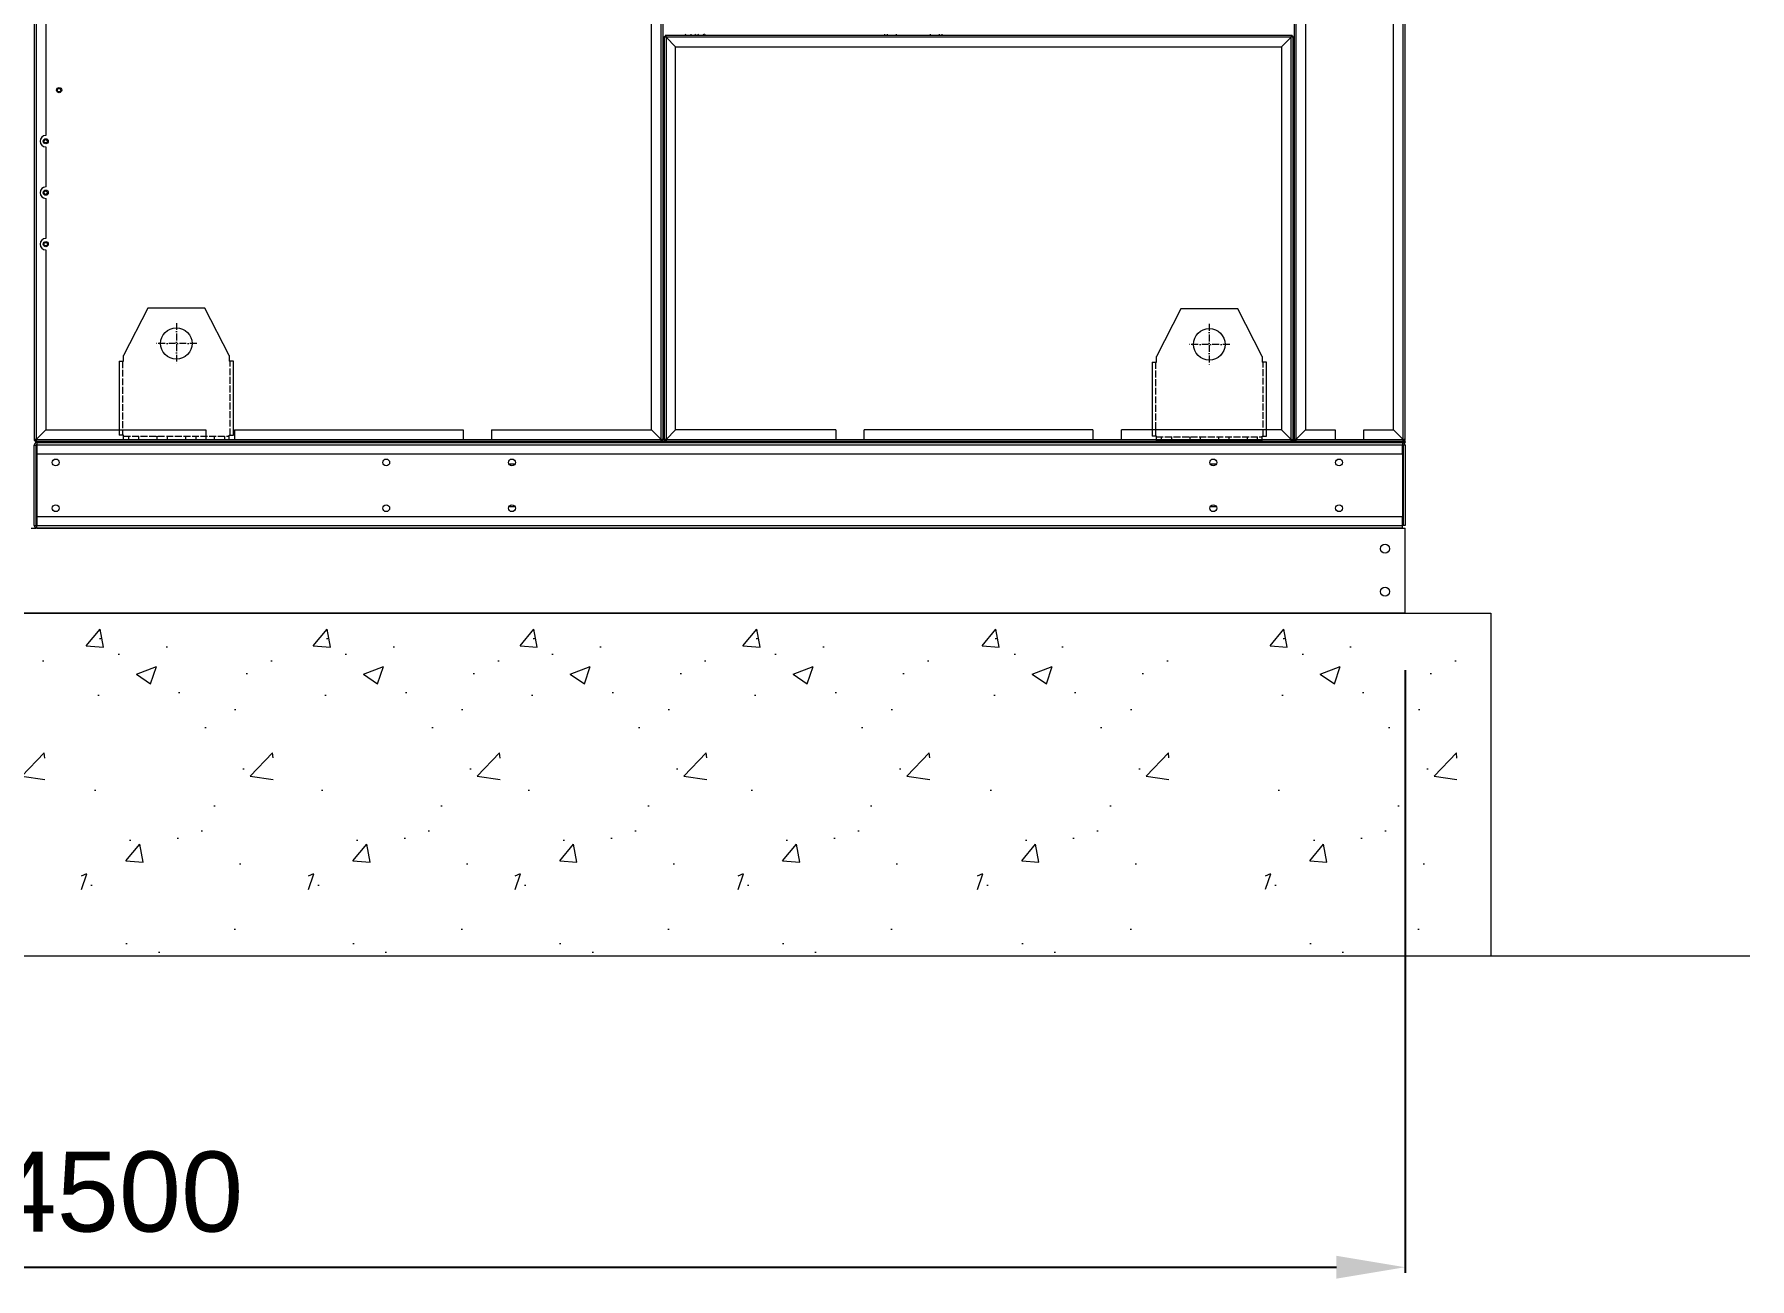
# Model space of a CAD drawing. Header units: millimetres. Extents: x 10706 to 40113, y 7812 to 28607.
# Drawn here: x 23401 to 26402, y 14082 to 16259 of the extents above; entities that cross this region are included whole.
import ezdxf

# ---------------------------------------------------------------- set-up
doc = ezdxf.new("R2010")
doc.units = ezdxf.units.MM
doc.linetypes.add('DASHDOT', pattern=[18.5, 12, -3, 0.5, -3])
doc.linetypes.add('DASHED', pattern=[15, 12, -3])
doc.layers.add('냉각탑_기초', color=23, linetype='Continuous')
doc.styles.get("Standard").update_dxf_attribs({"font": 'arial.ttf'})
doc.dimstyles.new('1.40', dxfattribs={"dimscale": 20, "dimtxt": 1.5, "dimasz": 1, "dimexe": 0.5, "dimexo": 0.5, "dimgap": 0.5, "dimtad": 1, "dimdec": 0, "dimzin": 0, "dimdsep": 46, "dimtxsty": 'Standard', "dimcen": 0, "dimclrd": 2, "dimclre": 2, "dimclrt": 3, "dimadec": 0, "dimazin": 0, "dimtfac": 1, "dimtdec": 0, "dimtmove": 0, "dimatfit": 0, "dimfxl": 1, "dimtolj": 1, "dimtzin": 0, "dimlwd": -1, "dimlwe": -1, "dimarcsym": 0})

# ---------------------------------------------------------------- blocks, each defined once
blk = doc.blocks.new('*D49')
at = {"color": 2, "transparency": 16777216}
for p, q in [((21299, 15146.3), (21299, 14091.8)), ((25799, 15146.3), (25799, 14091.8)), ((21419, 14101.8), (25679, 14101.8))]:
    blk.add_line(p, q, dxfattribs=at)
for points in [[(21419, 14121.8), (21419, 14081.8), (21299, 14101.8)], [(25679, 14121.8), (25679, 14081.8), (25799, 14101.8)]]:
    blk.add_solid(points, dxfattribs=at)
at = {"layer": 'Defpoints', "color": 0, "transparency": 16777216}
for p in [(21299, 15246.3), (25799, 15246.3), (25799, 14101.8)]:
    blk.add_point(p, dxfattribs=at)
at = {"color": 3, "lineweight": 5, "transparency": 16777216, "insert": (23549, 14233.2), "char_height": 140, "attachment_point": 5}
blk.add_mtext('\\A1;4500', dxfattribs=at)
blk = doc.blocks.new('457536')
at = {"color": 7, "lineweight": 5}
for p, q in [((114592.520962, 89152.297332), (114550.020962, 89069.297332)), ((114692.520962, 89152.297332), (114592.520962, 89152.297332)), ((114735.020962, 89069.297332), (114692.520962, 89152.297332)), ((114542.520962, 89059.297332), (114542.520962, 88929.797332)), ((114742.520962, 88929.797332), (114742.520962, 89059.297332)), ((114550.020962, 88922.297332), (114735.020962, 88922.297332))]:
    blk.add_line(p, q, dxfattribs=at)
at = {"color": 7, "linetype": 'DASHDOT', "lineweight": 5}
for p, q in [((114642.520962, 89126.047332), (114642.520962, 89054.547332)), ((114678.270962, 89090.297332), (114606.770962, 89090.297332))]:
    blk.add_line(p, q, dxfattribs=at)
at = {"color": 7, "lineweight": 5, "ltscale": 0.125}
for p, q in [((114550.020962, 89059.297332), (114550.020962, 89069.297332)), ((114735.020962, 89069.297332), (114735.020962, 89059.297332))]:
    blk.add_line(p, q, dxfattribs=at)
at = {"color": 7, "lineweight": 5, "ltscale": 0.09375}
for p, q in [((114542.520962, 89059.297332), (114550.020962, 89059.297332)), ((114742.520962, 89059.297332), (114735.020962, 89059.297332)), ((114550.020962, 88929.797332), (114542.520962, 88929.797332)), ((114550.020962, 88922.297332), (114550.020962, 88929.797332)), ((114735.020962, 88929.797332), (114742.520962, 88929.797332)), ((114735.020962, 88922.297332), (114735.020962, 88929.797332))]:
    blk.add_line(p, q, dxfattribs=at)
at = {"color": 7, "linetype": 'DASHED', "lineweight": 5}
for p, q in [((114548.520962, 89059.297332), (114548.520962, 88929.797332)), ((114736.520962, 88929.797332), (114736.520962, 89059.297332)), ((114550.020962, 88928.297332), (114735.020962, 88928.297332))]:
    blk.add_line(p, q, dxfattribs=at)
at = {"color": 7, "linetype": 'DASHED', "lineweight": 5, "ltscale": 0.075}
for p, q in [((114558.520962, 88928.297332), (114558.520962, 88922.297332)), ((114576.520962, 88928.297332), (114576.520962, 88922.297332)), ((114608.520962, 88928.297332), (114608.520962, 88922.297332)), ((114626.520962, 88928.297332), (114626.520962, 88922.297332)), ((114658.520962, 88928.297332), (114658.520962, 88922.297332)), ((114676.520962, 88928.297332), (114676.520962, 88922.297332)), ((114708.520962, 88928.297332), (114708.520962, 88922.297332)), ((114726.520962, 88928.297332), (114726.520962, 88922.297332))]:
    blk.add_line(p, q, dxfattribs=at)
at = {"color": 7, "lineweight": 5}
blk.add_circle((114642.520962, 89090.297332), 27.5, dxfattribs=at)
blk = doc.blocks.new('1')
at = {"color": 7, "lineweight": 20}
for p, q in [((23401, 18391.6), (23401, 15549.8)), ((23404.1, 18391.6), (23404.1, 15549.8)), ((24481, 15566.7), (24481, 18366)), ((24497.9, 15549.8), (24497.9, 18391.6)), ((24501, 15549.8), (24501, 18391.6)), ((25605, 18391.6), (25605, 15549.8)), ((25608.1, 18391.6), (25608.1, 15549.8)), ((25625, 18366), (25625, 15566.7)), ((25795.9, 15549.8), (25795.9, 18391.6)), ((25799, 15549.8), (25799, 18391.6)), ((23421, 18364.7), (23421, 16081.6)), ((25779, 15566.7), (25779, 17555.8)), ((25599.9, 16256.7), (24506.1, 16256.7)), ((25599.9, 16253.6), (24506.1, 16253.6)), ((24523, 16236.7), (25583, 16236.7)), ((23403, 15546.3), (25799, 15546.3)), ((23403, 15544.7), (25799, 15544.7)), ((23404.1, 15546.7), (24497.9, 15546.7)), ((25794.3, 15544.7), (23405.7, 15544.7)), ((24506.1, 15546.7), (25599.9, 15546.7)), ((25794.3, 15540), (23405.7, 15540)), ((23405.7, 15524.7), (25794.3, 15524.7)), ((25794.3, 15394.7), (23403.7, 15394.7)), ((25794.3, 15414.7), (23405.7, 15414.7)), ((23405.7, 15399.4), (25794.3, 15399.4)), ((23405.7, 15394.7), (25794.3, 15394.7))]:
    blk.add_line(p, q, dxfattribs=at)
at = {"color": 7, "lineweight": 20, "ltscale": 0.000833333}
for p, q in [((24503, 16255.1), (24503, 16253.6)), ((24506.1, 16256.7), (24504.6, 16256.7)), ((24504.6, 16253.6), (24504.6, 16255.1)), ((24504.6, 16255.1), (24506.1, 16255.1)), ((25601.4, 16256.7), (25599.9, 16256.7)), ((25599.9, 16255.1), (25601.4, 16255.1)), ((25601.4, 16255.1), (25601.4, 16253.6)), ((25603, 16253.6), (25603, 16255.1)), ((23401, 15549.8), (23401, 15548.3)), ((23402.6, 15548.3), (23402.6, 15549.8)), ((23404.1, 15548.3), (23402.6, 15548.3)), ((23402.6, 15546.7), (23404.1, 15546.7)), ((24497.9, 15549.8), (24497.9, 15548.3)), ((24499.4, 15548.3), (24497.9, 15548.3)), ((24497.9, 15546.7), (24499.4, 15546.7)), ((24499.4, 15549.8), (24499.4, 15548.3)), ((24501, 15548.3), (24501, 15549.8)), ((24503, 15549.8), (24503, 15548.3)), ((24504.6, 15548.3), (24504.6, 15549.8)), ((24506.1, 15548.3), (24504.6, 15548.3)), ((24504.6, 15546.7), (24506.1, 15546.7)), ((25601.4, 15548.3), (25599.9, 15548.3)), ((25599.9, 15546.7), (25601.4, 15546.7)), ((25601.4, 15549.8), (25601.4, 15548.3)), ((25603, 15548.3), (25603, 15549.8)), ((25605, 15549.8), (25605, 15548.3)), ((25606.6, 15548.3), (25606.6, 15549.8)), ((25608.1, 15548.3), (25606.6, 15548.3)), ((25606.6, 15546.7), (25608.1, 15546.7)), ((25795.9, 15549.8), (25795.9, 15548.3)), ((25797.4, 15548.3), (25795.9, 15548.3)), ((25795.9, 15546.7), (25797.4, 15546.7)), ((25797.4, 15549.8), (25797.4, 15548.3)), ((25799, 15548.3), (25799, 15549.8)), ((23404.2, 15540), (23405.7, 15540)), ((25795.8, 15540), (25794.3, 15540)), ((23404.2, 15399.4), (23405.7, 15399.4)), ((25795.8, 15399.4), (25794.3, 15399.4))]:
    blk.add_line(p, q, dxfattribs=at)
at = {"color": 7, "lineweight": 20, "ltscale": 0.000888889}
for p, q in [((24503, 16255.1), (24504.6, 16255.1)), ((24503, 16253.6), (24504.6, 16253.6)), ((24504.6, 16256.7), (24504.6, 16255.1)), ((25599.9, 16256.7), (25599.9, 16255.1)), ((25601.4, 16256.7), (25601.4, 16255.1)), ((25603, 16255.1), (25601.4, 16255.1)), ((25603, 16253.6), (25601.4, 16253.6)), ((23401, 15549.8), (23402.6, 15549.8)), ((23401, 15548.3), (23402.6, 15548.3)), ((23402.6, 15546.7), (23402.6, 15548.3)), ((23403, 15546.3), (23403, 15544.7)), ((23404.1, 15546.7), (23404.1, 15548.3)), ((24497.9, 15546.7), (24497.9, 15548.3)), ((24501, 15549.8), (24499.4, 15549.8)), ((24499.4, 15546.7), (24499.4, 15548.3)), ((24501, 15548.3), (24499.4, 15548.3)), ((24503, 15548.3), (24504.6, 15548.3)), ((24504.6, 15546.7), (24504.6, 15548.3)), ((25599.9, 15546.7), (25599.9, 15548.3)), ((25601.4, 15546.7), (25601.4, 15548.3)), ((25603, 15548.3), (25601.4, 15548.3)), ((25605, 15549.8), (25606.6, 15549.8)), ((25605, 15548.3), (25606.6, 15548.3)), ((25606.6, 15546.7), (25606.6, 15548.3)), ((25608.1, 15546.7), (25608.1, 15548.3)), ((25795.9, 15546.7), (25795.9, 15548.3)), ((25799, 15549.8), (25797.4, 15549.8)), ((25797.4, 15546.7), (25797.4, 15548.3)), ((25799, 15548.3), (25797.4, 15548.3)), ((25799, 15546.3), (25799, 15544.7))]:
    blk.add_line(p, q, dxfattribs=at)
at = {"color": 7, "lineweight": 20, "ltscale": 0.391}
for p, q in [((24503, 16253.6), (24503, 15549.8)), ((24506.1, 16253.6), (24506.1, 15549.8)), ((25599.9, 15549.8), (25599.9, 16253.6)), ((25603, 15549.8), (25603, 16253.6))]:
    blk.add_line(p, q, dxfattribs=at)
at = {"color": 7, "lineweight": 20, "ltscale": 0.000251392}
for p, q in [((24506.1, 16256.7), (24506.1, 16256.2)), ((24503, 15549.8), (24503.5, 15549.8)), ((24506.1, 15546.7), (24506.1, 15547.1)), ((25603, 15549.8), (25602.6, 15549.8))]:
    blk.add_line(p, q, dxfattribs=at)
at = {"color": 7, "lineweight": 20, "ltscale": 0.001722}
for p, q in [((24506.1, 16253.6), (24506.1, 16256.7)), ((23404.1, 15549.8), (23401, 15549.8)), ((23404.1, 15549.8), (23404.1, 15546.7)), ((24497.9, 15549.8), (24501, 15549.8)), ((24506.1, 15549.8), (24503, 15549.8)), ((24506.1, 15549.8), (24506.1, 15546.7)), ((25599.9, 15549.8), (25603, 15549.8)), ((25608.1, 15549.8), (25605, 15549.8)), ((25608.1, 15549.8), (25608.1, 15546.7)), ((25795.9, 15549.8), (25799, 15549.8))]:
    blk.add_line(p, q, dxfattribs=at)
at = {"color": 7, "lineweight": 20, "ltscale": 0.013278}
for p, q in [((24523, 16236.7), (24506.1, 16253.6)), ((24506.1, 16253.6), (24523, 16236.7)), ((25599.9, 16253.6), (25583, 16236.7)), ((25583, 16236.7), (25599.9, 16253.6)), ((23404.1, 15549.8), (23421, 15566.7)), ((23421, 15566.7), (23404.1, 15549.8)), ((24497.9, 15549.8), (24481, 15566.7)), ((24481, 15566.7), (24497.9, 15549.8)), ((24523, 15566.7), (24506.1, 15549.8)), ((24506.1, 15549.8), (24523, 15566.7)), ((25599.9, 15549.8), (25583, 15566.7)), ((25583, 15566.7), (25599.9, 15549.8)), ((25608.1, 15549.8), (25625, 15566.7)), ((25625, 15566.7), (25608.1, 15549.8)), ((25795.9, 15549.8), (25779, 15566.7)), ((25779, 15566.7), (25795.9, 15549.8))]:
    blk.add_line(p, q, dxfattribs=at)
at = {"color": 7, "lineweight": 20, "ltscale": 0.372222}
for p, q in [((24523, 15566.7), (24523, 16236.7)), ((25583, 16236.7), (25583, 15566.7))]:
    blk.add_line(p, q, dxfattribs=at)
at = {"color": 7, "lineweight": 20, "ltscale": 0.001571}
blk.add_line((24541.9, 16256.7), (24539.9, 16258.7), dxfattribs=at)
at = {"color": 7, "lineweight": 20, "ltscale": 0.002222}
blk.add_line((24573.6, 16258.7), (24570.1, 16256.7), dxfattribs=at)
blk.add_line((24573.6, 16258.7), (24570.1, 16256.7), dxfattribs=at)
at = {"color": 7, "lineweight": 20, "ltscale": 0.001283}
blk.add_line((24574.1, 16258.7), (24575.2, 16256.7), dxfattribs=at)
blk.add_line((24574.1, 16258.7), (24575.2, 16256.7), dxfattribs=at)
at = {"color": 7, "lineweight": 20, "ltscale": 0.001111}
for p, q in [((24888.8, 16256.7), (24888.8, 16258.7)), ((24893.5, 16256.7), (24893.5, 16258.7)), ((24908.8, 16258.7), (24908.8, 16256.7)), ((24968.8, 16256.7), (24968.8, 16258.7)), ((24984.1, 16258.7), (24984.1, 16256.7)), ((24988.8, 16258.7), (24988.8, 16256.7)), ((24501, 16225.7), (24503, 16225.7)), ((24501, 15851.3), (24503, 15851.3)), ((24501, 15846.6), (24503, 15846.6)), ((25605, 15854.5), (25603, 15854.5)), ((25605, 15852.9), (25603, 15852.9)), ((25603, 15851.3), (25605, 15851.3)), ((25603, 15846.6), (25605, 15846.6)), ((24501, 15831.3), (24503, 15831.3)), ((25603, 15831.3), (25605, 15831.3)), ((24503, 15741.3), (24501, 15741.3)), ((24503, 15726), (24501, 15726)), ((25605, 15741.3), (25603, 15741.3)), ((25605, 15726), (25603, 15726)), ((24503, 15721.3), (24501, 15721.3)), ((25605, 15721.3), (25603, 15721.3)), ((25605, 15721.3), (25603, 15721.3)), ((25605, 15716.3), (25603, 15716.3)), ((25603, 15706.3), (25605, 15706.3)), ((25603, 15701.3), (25605, 15701.3)), ((25605, 15566.3), (25603, 15566.3)), ((25605, 15561.3), (25603, 15561.3))]:
    blk.add_line(p, q, dxfattribs=at)
at = {"color": 7, "lineweight": 20, "ltscale": 0.038889}
for p, q in [((23421, 16061.6), (23421, 15991.6)), ((23421, 15971.6), (23421, 15901.6))]:
    blk.add_line(p, q, dxfattribs=at)
at = {"color": 7, "lineweight": 20, "ltscale": 0.174969}
blk.add_line((23421, 15881.6), (23421, 15566.7), dxfattribs=at)
at = {"color": 7, "lineweight": 20, "ltscale": 0.164944}
for p, q in [((23404.1, 15549.8), (23701, 15549.8)), ((24201, 15549.8), (24497.9, 15549.8)), ((24506.1, 15549.8), (24803, 15549.8)), ((25303, 15549.8), (25599.9, 15549.8))]:
    blk.add_line(p, q, dxfattribs=at)
at = {"color": 7, "lineweight": 20, "ltscale": 0.002611}
for p, q in [((23405.7, 15544.7), (23405.7, 15540)), ((25794.3, 15544.7), (25794.3, 15540)), ((23405.7, 15394.7), (23405.7, 15399.4)), ((25794.3, 15394.7), (25794.3, 15399.4))]:
    blk.add_line(p, q, dxfattribs=at)
at = {"color": 7, "lineweight": 20, "ltscale": 0.155556}
for p, q in [((23421, 15566.7), (23701, 15566.7)), ((24201, 15566.7), (24481, 15566.7)), ((24803, 15566.7), (24523, 15566.7)), ((25583, 15566.7), (25303, 15566.7))]:
    blk.add_line(p, q, dxfattribs=at)
at = {"color": 7, "lineweight": 20, "ltscale": 0.009389}
for p, q in [((23701, 15566.7), (23701, 15549.8)), ((23751, 15566.7), (23751, 15549.8)), ((24151, 15566.7), (24151, 15549.8)), ((24201, 15566.7), (24201, 15549.8)), ((24803, 15566.7), (24803, 15549.8)), ((24853, 15549.8), (24853, 15566.7)), ((25253, 15566.7), (25253, 15549.8)), ((25303, 15549.8), (25303, 15566.7)), ((25677, 15566.7), (25677, 15549.8)), ((25727, 15549.8), (25727, 15566.7))]:
    blk.add_line(p, q, dxfattribs=at)
at = {"color": 7, "lineweight": 20, "ltscale": 0.027778}
for p, q in [((23701, 15549.8), (23751, 15549.8)), ((23701, 15549.8), (23751, 15549.8)), ((24151, 15549.8), (24201, 15549.8)), ((24803, 15549.8), (24853, 15549.8)), ((24803, 15549.8), (24853, 15549.8)), ((25253, 15549.8), (25303, 15549.8)), ((25253, 15549.8), (25303, 15549.8)), ((25677, 15549.8), (25727, 15549.8))]:
    blk.add_line(p, q, dxfattribs=at)
at = {"color": 7, "lineweight": 20, "ltscale": 0.222222}
for p, q in [((23751, 15566.7), (24151, 15566.7)), ((23751, 15549.8), (24151, 15549.8)), ((25253, 15566.7), (24853, 15566.7)), ((24853, 15549.8), (25253, 15549.8))]:
    blk.add_line(p, q, dxfattribs=at)
at = {"color": 7, "lineweight": 20, "ltscale": 0.000222136}
for p, q in [((24000.1, 15546.3), (24000.1, 15546.7)), ((24253.1, 15546.3), (24253.1, 15546.7)), ((25700.1, 15546.3), (25700.1, 15546.7))]:
    blk.add_line(p, q, dxfattribs=at)
at = {"color": 7, "lineweight": 20, "ltscale": 0.005556}
for p, q in [((24010.1, 15546.3), (24000.1, 15546.3)), ((24253.1, 15546.3), (24243.1, 15546.3)), ((25457.1, 15546.3), (25447.1, 15546.3)), ((25700.1, 15546.3), (25690.1, 15546.3))]:
    blk.add_line(p, q, dxfattribs=at)
at = {"color": 7, "lineweight": 20, "ltscale": 0.00022214}
for p, q in [((24010.1, 15546.3), (24010.1, 15546.7)), ((24243.1, 15546.3), (24243.1, 15546.7)), ((25690.1, 15546.3), (25690.1, 15546.7))]:
    blk.add_line(p, q, dxfattribs=at)
at = {"color": 7, "lineweight": 20, "ltscale": 0.129444}
for p, q in [((24243.1, 15546.3), (24010.1, 15546.3)), ((25690.1, 15546.3), (25457.1, 15546.3))]:
    blk.add_line(p, q, dxfattribs=at)
at = {"color": 7, "lineweight": 20, "ltscale": 0.000222146}
blk.add_line((25447.1, 15546.3), (25447.1, 15546.7), dxfattribs=at)
at = {"color": 7, "lineweight": 20, "ltscale": 0.000222151}
blk.add_line((25457.1, 15546.3), (25457.1, 15546.7), dxfattribs=at)
at = {"color": 7, "lineweight": 20, "ltscale": 0.038278}
for p, q in [((25608.1, 15549.8), (25677, 15549.8)), ((25727, 15549.8), (25795.9, 15549.8))]:
    blk.add_line(p, q, dxfattribs=at)
at = {"color": 7, "lineweight": 20, "ltscale": 0.104333}
blk.add_line((25608.1, 15546.7), (25795.9, 15546.7), dxfattribs=at)
at = {"color": 7, "lineweight": 20, "ltscale": 0.028889}
for p, q in [((25625, 15566.7), (25677, 15566.7)), ((25727, 15566.7), (25779, 15566.7))]:
    blk.add_line(p, q, dxfattribs=at)
at = {"color": 7, "lineweight": 20, "ltscale": 0.001778}
for p, q in [((23401, 15540), (23404.2, 15540)), ((25799, 15540), (25795.8, 15540)), ((23401, 15399.4), (23404.2, 15399.4)), ((25799, 15399.4), (25795.8, 15399.4))]:
    blk.add_line(p, q, dxfattribs=at)
at = {"color": 7, "lineweight": 20, "ltscale": 0.078111}
for p, q in [((23401, 15399.4), (23401, 15540)), ((23404.2, 15399.4), (23404.2, 15540)), ((25794.3, 15540), (25794.3, 15399.4)), ((25795.8, 15540), (25795.8, 15399.4)), ((25799, 15540), (25799, 15399.4))]:
    blk.add_line(p, q, dxfattribs=at)
at = {"color": 7, "lineweight": 20, "ltscale": 0.0085}
for p, q in [((23405.7, 15540), (23405.7, 15524.7)), ((25794.3, 15524.7), (25794.3, 15540)), ((23405.7, 15414.7), (23405.7, 15399.4)), ((25794.3, 15399.4), (25794.3, 15414.7))]:
    blk.add_line(p, q, dxfattribs=at)
at = {"color": 7, "lineweight": 20, "ltscale": 0.061111}
blk.add_line((23405.7, 15524.7), (23405.7, 15414.7), dxfattribs=at)
at = {"color": 7, "lineweight": 20, "ltscale": 0.006061}
for p, q in [((24231.2, 15507.2), (24242.1, 15507.2)), ((25458.1, 15507.2), (25469, 15507.2))]:
    blk.add_line(p, q, dxfattribs=at)
at = {"color": 7, "lineweight": 20, "ltscale": 0.00606}
for p, q in [((24242.1, 15432.2), (24231.2, 15432.2)), ((25469, 15432.2), (25458.1, 15432.2))]:
    blk.add_line(p, q, dxfattribs=at)
at = {"color": 0, "lineweight": 20}
for p, q in [((23395.5, 15394.7), (23403.7, 15394.7)), ((25794.3, 15394.7), (25799, 15394.7)), ((25799, 15246.3), (25799, 15394.7)), ((25799, 15246.3), (21299, 15246.3))]:
    blk.add_line(p, q, dxfattribs=at)
at = {"color": 7, "lineweight": 20}
for centre, radius in [((23444.4, 16161), 4.5), ((23444.4, 16161), 3), ((23421, 16071.6), 4.5), ((23421, 16071.6), 3), ((23421, 15981.6), 4.5), ((23421, 15981.6), 3), ((23421, 15891.6), 4.5), ((23421, 15891.6), 3), ((23438.5, 15509.7), 6), ((24016.6, 15509.7), 6), ((24236.6, 15509.7), 6), ((25463.5, 15509.7), 6), ((25683.5, 15509.7), 6), ((23438.5, 15429.7), 6), ((24016.6, 15429.7), 6), ((24236.6, 15429.7), 6), ((25463.5, 15429.7), 6), ((25683.5, 15429.7), 6)]:
    blk.add_circle(centre, radius, dxfattribs=at)
at = {"lineweight": 20}
for centre in [(25764, 15358.8), (25764, 15283.8)]:
    blk.add_circle(centre, 8, dxfattribs=at)
at = {"color": 7, "lineweight": 20}
for centre, radius, start, end in [((24558.9, 16261.7), 10, 197.7541, 210.3255), ((24559.9, 16261.7), 4.5, 222.6586, 317.3414), ((23421, 16071.6), 10, 90, 270), ((23421, 15981.6), 10, 90, 270), ((23421, 15891.6), 10, 90, 270), ((23405.7, 15540), 4.7, 90.1877, 180), ((25794.3, 15540), 4.7, 0, 89.8123), ((23405.7, 15540), 1.5, 90, 180), ((25794.3, 15540), 1.5, 0, 90), ((23405.7, 15399.4), 4.7, 180, 270), ((23405.7, 15399.4), 1.5, 180, 270)]:
    blk.add_arc(centre, radius, start, end, dxfattribs=at)
at = {"color": 0, "lineweight": 20}
for p in [(-90993, -73372.5), (-89186, -73374)]:
    blk.add_blockref('457536', p, dxfattribs=at)

msp = doc.modelspace()

# ---------------------------------------------------------------- hatches: boundary and pattern name
at = {"layer": '냉각탑_기초', "lineweight": 20, "ltscale": 30}
h = msp.add_hatch(dxfattribs=at)
h.set_pattern_fill('AR-CONC', color=256, scale=50, style=0)
h.set_pattern_definition([(50, (8490.63, -1295), (358.63, -31.376), [37.5, -412.5]), (355, (8490.63, -1295), (-69.3757, 376.096), [30, -330]), (100.4514, (8520.52, -1297.6), (289.2547, 344.72), [31.87, -350.571]), (46.1842, (8490.63, -1195), (533.6205, -82.7595), [56.25, -618.75]), (96.6356, (8535.1, -1201.9), (467.331, 487.059), [47.805, -525.856]), (351.1842, (8490.63, -1195), (467.331, 487.059), [45, -495]), (21, (8540.63, -1220), (298.4535, -201.3094), [37.5, -412.5]), (326, (8540.63, -1220), (121.6577, 362.575), [30, -330]), (71.4514, (8565.5, -1236.76), (420.1113, 161.265), [31.87, -350.571]), (37.5, (8490.63, -1294.99), (6.0799, 166.4469), [0, -326, 0, -335, 0, -331.25]), (7.5, (8490.63, -1294.99), (131.5348, 197.2059), [0, -191, 0, -318.5, 0, -126.25]), (327.5, (8379.13, -1294.99), (266.9112, -11.2774), [0, -125, 0, -390, 0, -517.5]), (317.5, (8329.13, -1294.99), (291.593, 50.0525), [0, -162.5, 0, -259, 0, -367.5])])
h.paths.add_polyline_path([(23419.2, 15246.3), (23084.2, 15246.3), (23084.2, 14646.3), (23419.2, 14646.3)])
h = msp.add_hatch(dxfattribs=at)
h.set_pattern_fill('AR-CONC', color=256, scale=50, style=0)
h.set_pattern_definition([(50, (8890.26, -1295), (358.63, -31.376), [37.5, -412.5]), (355, (8890.26, -1295), (-69.3757, 376.096), [30, -330]), (100.4514, (8920.15, -1297.6), (289.2547, 344.72), [31.87, -350.571]), (46.1842, (8890.26, -1195), (533.6205, -82.7595), [56.25, -618.75]), (96.6356, (8934.73, -1201.9), (467.331, 487.059), [47.805, -525.856]), (351.1842, (8890.26, -1195), (467.331, 487.059), [45, -495]), (21, (8940.26, -1220), (298.4535, -201.3094), [37.5, -412.5]), (326, (8940.26, -1220), (121.6577, 362.575), [30, -330]), (71.4514, (8965.13, -1236.76), (420.1113, 161.265), [31.87, -350.571]), (37.5, (8890.26, -1294.99), (6.0799, 166.4469), [0, -326, 0, -335, 0, -331.25]), (7.5, (8890.26, -1294.99), (131.5348, 197.2059), [0, -191, 0, -318.5, 0, -126.25]), (327.5, (8778.76, -1294.99), (266.9112, -11.2774), [0, -125, 0, -390, 0, -517.5]), (317.5, (8728.76, -1294.99), (291.593, 50.0525), [0, -162.5, 0, -259, 0, -367.5])])
h.paths.add_polyline_path([(23818.8, 15246.3), (23483.8, 15246.3), (23483.8, 14646.3), (23818.8, 14646.3)])
h = msp.add_hatch(dxfattribs=at)
h.set_pattern_fill('AR-CONC', color=256, scale=50, style=0)
h.set_pattern_definition([(50, (9287.35, -1295), (358.63, -31.376), [37.5, -412.5]), (355, (9287.35, -1295), (-69.3757, 376.096), [30, -330]), (100.4514, (9317.24, -1297.6), (289.2547, 344.72), [31.87, -350.571]), (46.1842, (9287.35, -1195), (533.6205, -82.7595), [56.25, -618.75]), (96.6356, (9331.8, -1201.9), (467.331, 487.059), [47.805, -525.856]), (351.1842, (9287.35, -1195), (467.331, 487.059), [45, -495]), (21, (9337.35, -1220), (298.4535, -201.3094), [37.5, -412.5]), (326, (9337.35, -1220), (121.6577, 362.575), [30, -330]), (71.4514, (9362.22, -1236.76), (420.1113, 161.265), [31.87, -350.571]), (37.5, (9287.35, -1294.99), (6.0799, 166.4469), [0, -326, 0, -335, 0, -331.25]), (7.5, (9287.35, -1294.99), (131.5348, 197.2059), [0, -191, 0, -318.5, 0, -126.25]), (327.5, (9175.85, -1294.99), (266.9112, -11.2774), [0, -125, 0, -390, 0, -517.5]), (317.5, (9125.85, -1294.99), (291.593, 50.0525), [0, -162.5, 0, -259, 0, -367.5])])
h.paths.add_polyline_path([(24215.9, 15246.3), (23880.9, 15246.3), (23880.9, 14646.3), (24215.9, 14646.3)])
h = msp.add_hatch(dxfattribs=at)
h.set_pattern_fill('AR-CONC', color=256, scale=50, style=0)
h.set_pattern_definition([(50, (9649, -1295), (358.63, -31.376), [37.5, -412.5]), (355, (9649, -1295), (-69.3757, 376.096), [30, -330]), (100.4514, (9678.87, -1297.6), (289.2547, 344.72), [31.87, -350.571]), (46.1842, (9649, -1195), (533.6205, -82.7595), [56.25, -618.75]), (96.6356, (9693.45, -1201.9), (467.331, 487.059), [47.805, -525.856]), (351.1842, (9649, -1195), (467.331, 487.059), [45, -495]), (21, (9699, -1220), (298.4535, -201.3094), [37.5, -412.5]), (326, (9699, -1220), (121.6577, 362.575), [30, -330]), (71.4514, (9723.86, -1236.76), (420.1113, 161.265), [31.87, -350.571]), (37.5, (9648.99, -1294.99), (6.0799, 166.4469), [0, -326, 0, -335, 0, -331.25]), (7.5, (9648.99, -1294.99), (131.5348, 197.2059), [0, -191, 0, -318.5, 0, -126.25]), (327.5, (9537.49, -1294.99), (266.9112, -11.2774), [0, -125, 0, -390, 0, -517.5]), (317.5, (9487.49, -1294.99), (291.593, 50.0525), [0, -162.5, 0, -259, 0, -367.5])])
h.paths.add_polyline_path([(24577.5, 15246.3), (24242.5, 15246.3), (24242.5, 14646.3), (24577.5, 14646.3)])
h = msp.add_hatch(dxfattribs=at)
h.set_pattern_fill('AR-CONC', color=256, scale=50, style=0)
h.set_pattern_definition([(50, (10038.98, -1295), (358.63, -31.376), [37.5, -412.5]), (355, (10039, -1295), (-69.3757, 376.096), [30, -330]), (100.4514, (10068.87, -1297.6), (289.2547, 344.72), [31.87, -350.571]), (46.1842, (10039, -1195), (533.6205, -82.7595), [56.25, -618.75]), (96.6356, (10083.45, -1201.9), (467.331, 487.059), [47.805, -525.856]), (351.1842, (10039, -1195), (467.331, 487.059), [45, -495]), (21, (10088.98, -1220), (298.4535, -201.3094), [37.5, -412.5]), (326, (10089, -1220), (121.6577, 362.575), [30, -330]), (71.4514, (10113.85, -1236.76), (420.1113, 161.265), [31.87, -350.571]), (37.5, (10038.98, -1294.99), (6.0799, 166.4469), [0, -326, 0, -335, 0, -331.25]), (7.5, (10038.98, -1294.99), (131.5348, 197.2059), [0, -191, 0, -318.5, 0, -126.25]), (327.5, (9927.48, -1294.99), (266.9112, -11.2774), [0, -125, 0, -390, 0, -517.5]), (317.5, (9877.48, -1294.99), (291.593, 50.0525), [0, -162.5, 0, -259, 0, -367.5])])
h.paths.add_polyline_path([(24967.5, 15246.3), (24632.5, 15246.3), (24632.5, 14646.3), (24967.5, 14646.3)])
h = msp.add_hatch(dxfattribs=at)
h.set_pattern_fill('AR-CONC', color=256, scale=50, style=0)
h.set_pattern_definition([(50, (10457.5, -1295), (358.63, -31.376), [37.5, -412.5]), (355, (10457.5, -1295), (-69.3757, 376.096), [30, -330]), (100.4514, (10487.37, -1297.6), (289.2547, 344.72), [31.87, -350.571]), (46.1842, (10457.5, -1195), (533.6205, -82.7595), [56.25, -618.75]), (96.6356, (10501.96, -1201.9), (467.331, 487.059), [47.805, -525.856]), (351.1842, (10457.5, -1195), (467.331, 487.059), [45, -495]), (21, (10507.5, -1220), (298.4535, -201.3094), [37.5, -412.5]), (326, (10507.5, -1220), (121.6577, 362.575), [30, -330]), (71.4514, (10532.36, -1236.76), (420.1113, 161.265), [31.87, -350.571]), (37.5, (10457.49, -1294.99), (6.0799, 166.4469), [0, -326, 0, -335, 0, -331.25]), (7.5, (10457.49, -1294.99), (131.5348, 197.2059), [0, -191, 0, -318.5, 0, -126.25]), (327.5, (10345.99, -1294.99), (266.9112, -11.2774), [0, -125, 0, -390, 0, -517.5]), (317.5, (10296, -1294.99), (291.593, 50.0525), [0, -162.5, 0, -259, 0, -367.5])])
h.paths.add_polyline_path([(25386, 15246.3), (25051, 15246.3), (25051, 14646.3), (25386, 14646.3)])
h = msp.add_hatch(dxfattribs=at)
h.set_pattern_fill('AR-CONC', color=256, scale=50, style=0)
h.set_pattern_definition([(50, (10961.24, -1295), (358.63, -31.376), [37.5, -412.5]), (355, (10961.24, -1295), (-69.3757, 376.096), [30, -330]), (100.4514, (10991.13, -1297.6), (289.2547, 344.72), [31.87, -350.571]), (46.1842, (10961.24, -1195), (533.6205, -82.7595), [56.25, -618.75]), (96.6356, (11005.7, -1201.9), (467.331, 487.059), [47.805, -525.856]), (351.1842, (10961.24, -1195), (467.331, 487.059), [45, -495]), (21, (11011.24, -1220), (298.4535, -201.3094), [37.5, -412.5]), (326, (11011.24, -1220), (121.6577, 362.575), [30, -330]), (71.4514, (11036.1, -1236.76), (420.1113, 161.265), [31.87, -350.571]), (37.5, (10961.24, -1294.99), (6.0799, 166.4469), [0, -326, 0, -335, 0, -331.25]), (7.5, (10961.24, -1294.99), (131.5348, 197.2059), [0, -191, 0, -318.5, 0, -126.25]), (327.5, (10849.74, -1294.99), (266.9112, -11.2774), [0, -125, 0, -390, 0, -517.5]), (317.5, (10799.74, -1294.99), (291.593, 50.0525), [0, -162.5, 0, -259, 0, -367.5])])
h.paths.add_polyline_path([(25889.8, 15246.3), (25554.8, 15246.3), (25554.8, 14646.3), (25889.8, 14646.3)])

# ---------------------------------------------------------------- linework, layer by layer
for p, q in [((21149, 15246.3), (25949, 15246.3)), ((25949, 15246.3), (25949, 14646.3)), ((20692, 14646.3), (26401.9, 14646.3))]:
    msp.add_line(p, q, dxfattribs=at)

# ---------------------------------------------------------------- block references
msp.add_blockref('1', (0, 0))

# ---------------------------------------------------------------- dimensions: what is measured, and where the dimension line sits
at = {"lineweight": 5}
dim = msp.add_linear_dim(base=(25799, 14101.8), p1=(21299, 15246.3), p2=(25799, 15246.3), dimstyle='1.40', override={"dimtxt": 7, "dimasz": 6, "dimexo": 5, "dimgap": 3}, dxfattribs=at)
dim.commit()
dim.dimension.update_dxf_attribs({"geometry": '*D49', "text_midpoint": (23549, 14233.2)})

doc.saveas('drawing.dxf')
